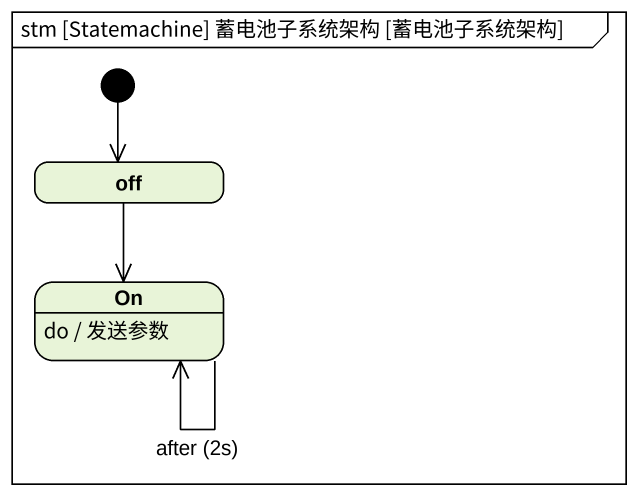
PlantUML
@startuml
mainframe stm [Statemachine] 蓄电池子系统架构 [蓄电池子系统架构]
hide empty description
state off
state "On" as On_
On_ : do / 发送参数
[*] --> off
off --> On_
On_ --> On_ : after (2s)
@enduml
